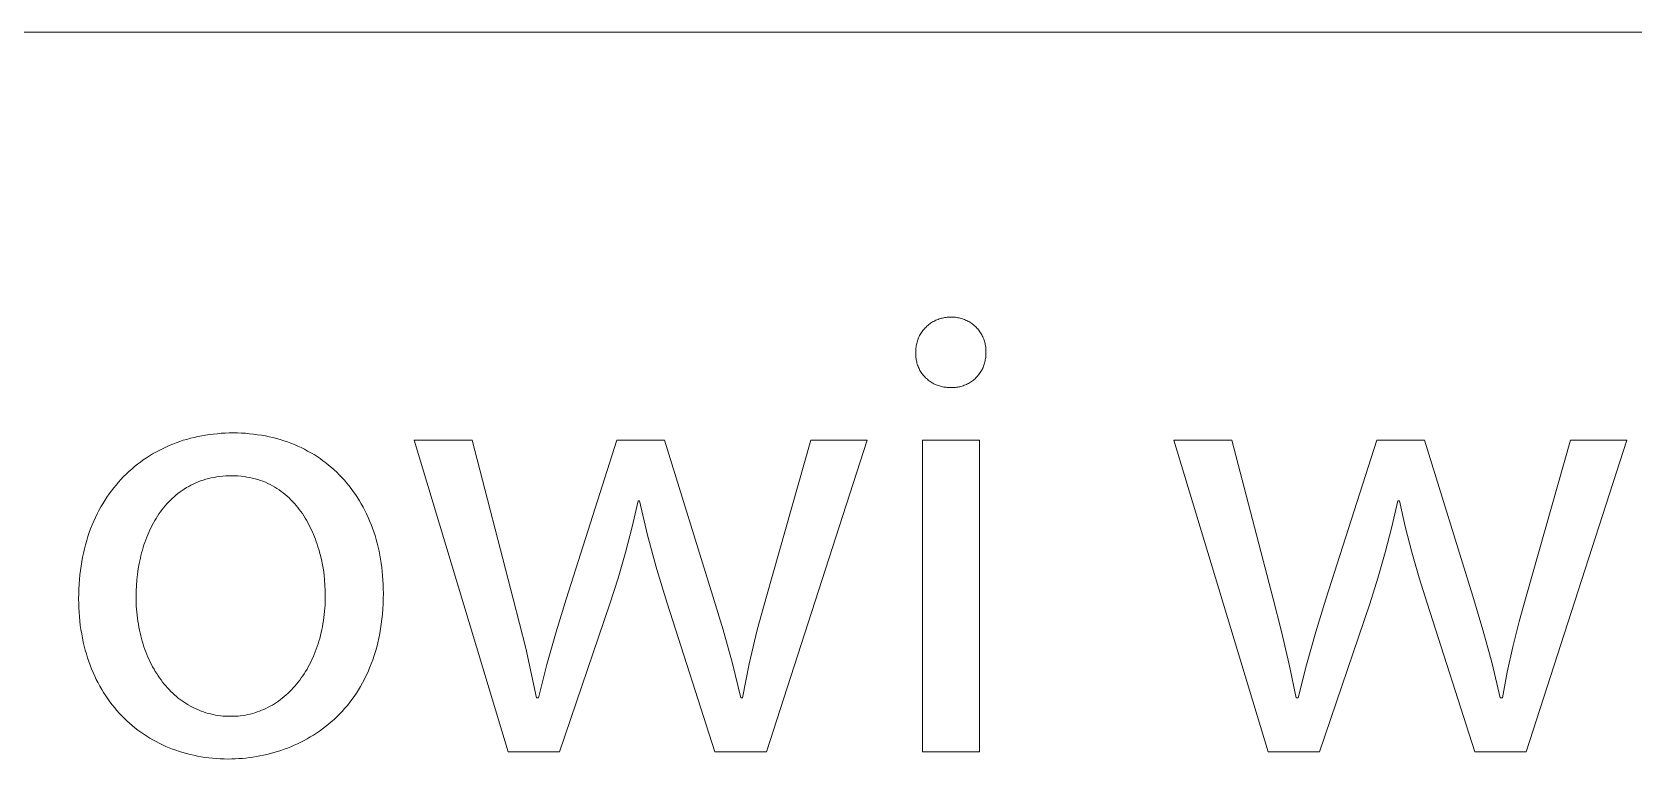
# Model space of a CAD drawing. Header units: millimetres. Extents: x -1576 to 3664, y -445 to 3215.
# Drawn here: x 2706.7 to 2837.2, y -358.2 to -299 of the extents above; entities that cross this region are included whole.
import ezdxf

# ---------------------------------------------------------------- set-up
doc = ezdxf.new("R2010")
doc.units = ezdxf.units.MM
doc.header["$MEASUREMENT"] = 0
doc.layers.add('Domyślny', color=7, linetype='Continuous', true_color=0x000000)

msp = doc.modelspace()

# ---------------------------------------------------------------- linework, layer by layer
at = {"layer": 'Domyślny', "color": 18, "lineweight": 15, "true_color": 0x000000}
for p, q in [((1684.04, -298.99), (3659.28, -298.99)), ((2781.16, -322.24), (2781.25, -322.23)), ((2781.25, -322.23), (2781.35, -322.22)), ((2781.35, -322.22), (2781.45, -322.22)), ((2781.45, -322.22), (2781.55, -322.22)), ((2781.55, -322.22), (2781.64, -322.22)), ((2781.64, -322.22), (2781.74, -322.22)), ((2781.74, -322.22), (2781.83, -322.22)), ((2781.83, -322.22), (2781.93, -322.23)), ((2779.1, -323.54), (2779.15, -323.46)), ((2779.15, -323.46), (2779.21, -323.38)), ((2779.21, -323.38), (2779.27, -323.31)), ((2779.27, -323.31), (2779.33, -323.23)), ((2779.33, -323.23), (2779.39, -323.16)), ((2779.39, -323.16), (2779.46, -323.09)), ((2779.46, -323.09), (2779.52, -323.02)), ((2779.52, -323.02), (2779.59, -322.95)), ((2779.59, -322.95), (2779.67, -322.89)), ((2779.67, -322.89), (2779.74, -322.82)), ((2779.74, -322.82), (2779.82, -322.76)), ((2779.82, -322.76), (2779.9, -322.71)), ((2779.9, -322.71), (2779.98, -322.66)), ((2779.98, -322.66), (2780.06, -322.6)), ((2780.06, -322.6), (2780.15, -322.56)), ((2780.15, -322.56), (2780.23, -322.51)), ((2780.23, -322.51), (2780.32, -322.47)), ((2780.32, -322.47), (2780.41, -322.43)), ((2780.41, -322.43), (2780.5, -322.4)), ((2780.5, -322.4), (2780.59, -322.36)), ((2780.59, -322.36), (2780.68, -322.33)), ((2780.68, -322.33), (2780.78, -322.31)), ((2780.78, -322.31), (2780.87, -322.29)), ((2780.87, -322.29), (2780.97, -322.27)), ((2780.97, -322.27), (2781.06, -322.25)), ((2781.06, -322.25), (2781.16, -322.24)), ((2781.93, -322.23), (2782.02, -322.24)), ((2782.02, -322.24), (2782.11, -322.26)), ((2782.11, -322.26), (2782.21, -322.27)), ((2782.21, -322.27), (2782.3, -322.3)), ((2782.3, -322.3), (2782.39, -322.32)), ((2782.39, -322.32), (2782.48, -322.35)), ((2782.48, -322.35), (2782.57, -322.38)), ((2782.57, -322.38), (2782.66, -322.41)), ((2782.66, -322.41), (2782.75, -322.45)), ((2782.75, -322.45), (2782.84, -322.49)), ((2782.84, -322.49), (2782.92, -322.53)), ((2782.92, -322.53), (2783.01, -322.58)), ((2783.01, -322.58), (2783.09, -322.62)), ((2783.09, -322.62), (2783.17, -322.68)), ((2783.17, -322.68), (2783.25, -322.73)), ((2783.25, -322.73), (2783.32, -322.79)), ((2783.32, -322.79), (2783.4, -322.85)), ((2783.4, -322.85), (2783.47, -322.91)), ((2783.47, -322.91), (2783.54, -322.97)), ((2783.54, -322.97), (2783.61, -323.04)), ((2783.61, -323.04), (2783.67, -323.11)), ((2783.67, -323.11), (2783.74, -323.18)), ((2783.74, -323.18), (2783.8, -323.25)), ((2783.8, -323.25), (2783.86, -323.33)), ((2783.86, -323.33), (2783.91, -323.41)), ((2783.91, -323.41), (2783.96, -323.49)), ((2783.96, -323.49), (2784.01, -323.57)), ((2778.68, -324.92), (2778.69, -324.83)), ((2778.69, -324.83), (2778.7, -324.73)), ((2778.7, -324.73), (2778.71, -324.63)), ((2778.71, -324.63), (2778.72, -324.54)), ((2778.72, -324.54), (2778.74, -324.44)), ((2778.74, -324.44), (2778.76, -324.35)), ((2778.76, -324.35), (2778.79, -324.25)), ((2778.79, -324.25), (2778.82, -324.16)), ((2778.82, -324.16), (2778.85, -324.07)), ((2778.85, -324.07), (2778.88, -323.98)), ((2778.88, -323.98), (2778.92, -323.89)), ((2778.92, -323.89), (2778.96, -323.8)), ((2778.96, -323.8), (2779, -323.71)), ((2779, -323.71), (2779.05, -323.63)), ((2779.05, -323.63), (2779.1, -323.54)), ((2784.01, -323.57), (2784.06, -323.65)), ((2784.06, -323.65), (2784.1, -323.73)), ((2784.1, -323.73), (2784.15, -323.82)), ((2784.15, -323.82), (2784.18, -323.91)), ((2784.18, -323.91), (2784.22, -324)), ((2784.22, -324), (2784.25, -324.08)), ((2784.25, -324.08), (2784.28, -324.18)), ((2784.28, -324.18), (2784.31, -324.27)), ((2784.31, -324.27), (2784.33, -324.36)), ((2784.33, -324.36), (2784.35, -324.45)), ((2784.35, -324.45), (2784.36, -324.55)), ((2784.36, -324.55), (2784.38, -324.64)), ((2784.38, -324.64), (2784.38, -324.74)), ((2784.38, -324.74), (2784.39, -324.83)), ((2784.39, -324.83), (2784.39, -324.93)), ((2778.68, -325.02), (2778.68, -324.92)), ((2778.68, -325.12), (2778.68, -325.02)), ((2778.68, -325.21), (2778.68, -325.12)), ((2778.68, -325.3), (2778.68, -325.21)), ((2778.69, -325.4), (2778.68, -325.3)), ((2778.7, -325.49), (2778.69, -325.4)), ((2778.71, -325.59), (2778.7, -325.49)), ((2778.72, -325.68), (2778.71, -325.59)), ((2778.74, -325.77), (2778.72, -325.68)), ((2778.76, -325.86), (2778.74, -325.77)), ((2778.78, -325.95), (2778.76, -325.86)), ((2778.81, -326.04), (2778.78, -325.95)), ((2778.84, -326.13), (2778.81, -326.04)), ((2778.87, -326.22), (2778.84, -326.13)), ((2784.24, -326.14), (2784.2, -326.22)), ((2784.27, -326.05), (2784.24, -326.14)), ((2784.29, -325.96), (2784.27, -326.05)), ((2784.32, -325.86), (2784.29, -325.96)), ((2784.34, -325.77), (2784.32, -325.86)), ((2784.35, -325.68), (2784.34, -325.77)), ((2784.37, -325.59), (2784.35, -325.68)), ((2784.38, -325.49), (2784.37, -325.59)), ((2784.39, -325.4), (2784.38, -325.49)), ((2784.39, -324.93), (2784.39, -325.02)), ((2784.39, -325.02), (2784.39, -325.12)), ((2784.39, -325.12), (2784.39, -325.21)), ((2784.39, -325.21), (2784.39, -325.3)), ((2784.39, -325.3), (2784.39, -325.4)), ((2778.91, -326.31), (2778.87, -326.22)), ((2778.95, -326.39), (2778.91, -326.31)), ((2778.99, -326.48), (2778.95, -326.39)), ((2779.03, -326.56), (2778.99, -326.48)), ((2779.08, -326.64), (2779.03, -326.56)), ((2779.13, -326.72), (2779.08, -326.64)), ((2779.19, -326.8), (2779.13, -326.72)), ((2779.24, -326.87), (2779.19, -326.8)), ((2779.3, -326.95), (2779.24, -326.87)), ((2779.36, -327.02), (2779.3, -326.95)), ((2779.42, -327.09), (2779.36, -327.02)), ((2779.49, -327.15), (2779.42, -327.09)), ((2779.56, -327.22), (2779.49, -327.15)), ((2779.63, -327.28), (2779.56, -327.22)), ((2779.7, -327.34), (2779.63, -327.28)), ((2779.77, -327.4), (2779.7, -327.34)), ((2779.85, -327.45), (2779.77, -327.4)), ((2783.3, -327.41), (2783.22, -327.46)), ((2783.38, -327.35), (2783.3, -327.41)), ((2783.45, -327.29), (2783.38, -327.35)), ((2783.52, -327.23), (2783.45, -327.29)), ((2783.59, -327.16), (2783.52, -327.23)), ((2783.65, -327.09), (2783.59, -327.16)), ((2783.72, -327.02), (2783.65, -327.09)), ((2783.78, -326.95), (2783.72, -327.02)), ((2783.83, -326.88), (2783.78, -326.95)), ((2783.89, -326.8), (2783.83, -326.88)), ((2783.94, -326.72), (2783.89, -326.8)), ((2783.99, -326.65), (2783.94, -326.72)), ((2784.04, -326.56), (2783.99, -326.65)), ((2784.09, -326.48), (2784.04, -326.56)), ((2784.13, -326.4), (2784.09, -326.48)), ((2784.17, -326.31), (2784.13, -326.4)), ((2784.2, -326.22), (2784.17, -326.31)), ((2779.93, -327.51), (2779.85, -327.45)), ((2780.01, -327.56), (2779.93, -327.51)), ((2780.09, -327.6), (2780.01, -327.56)), ((2780.17, -327.65), (2780.09, -327.6)), ((2780.26, -327.69), (2780.17, -327.65)), ((2780.34, -327.73), (2780.26, -327.69)), ((2780.43, -327.76), (2780.34, -327.73)), ((2780.52, -327.79), (2780.43, -327.76)), ((2780.61, -327.82), (2780.52, -327.79)), ((2780.7, -327.85), (2780.61, -327.82)), ((2780.79, -327.87), (2780.7, -327.85)), ((2780.88, -327.89), (2780.79, -327.87)), ((2780.97, -327.91), (2780.88, -327.89)), ((2781.07, -327.92), (2780.97, -327.91)), ((2781.16, -327.93), (2781.07, -327.92)), ((2781.25, -327.94), (2781.16, -327.93)), ((2781.35, -327.94), (2781.25, -327.94)), ((2781.44, -327.94), (2781.35, -327.94)), ((2781.54, -327.95), (2781.44, -327.94)), ((2781.63, -327.95), (2781.54, -327.95)), ((2781.72, -327.95), (2781.63, -327.95)), ((2781.82, -327.95), (2781.72, -327.95)), ((2781.91, -327.94), (2781.82, -327.95)), ((2782.01, -327.93), (2781.91, -327.94)), ((2782.1, -327.92), (2782.01, -327.93)), ((2782.19, -327.9), (2782.1, -327.92)), ((2782.28, -327.88), (2782.19, -327.9)), ((2782.37, -327.86), (2782.28, -327.88)), ((2782.47, -327.83), (2782.37, -327.86)), ((2782.56, -327.8), (2782.47, -327.83)), ((2782.64, -327.77), (2782.56, -327.8)), ((2782.73, -327.74), (2782.64, -327.77)), ((2782.82, -327.7), (2782.73, -327.74)), ((2782.9, -327.66), (2782.82, -327.7)), ((2782.99, -327.61), (2782.9, -327.66)), ((2783.07, -327.57), (2782.99, -327.61)), ((2783.15, -327.52), (2783.07, -327.57)), ((2783.22, -327.46), (2783.15, -327.52)), ((2717.89, -332.68), (2718.17, -332.56)), ((2718.17, -332.56), (2718.46, -332.45)), ((2718.46, -332.45), (2718.74, -332.35)), ((2718.74, -332.35), (2719.03, -332.25)), ((2719.03, -332.25), (2719.33, -332.17)), ((2719.33, -332.17), (2719.63, -332.08)), ((2719.63, -332.08), (2719.93, -332.01)), ((2719.93, -332.01), (2720.23, -331.94)), ((2720.23, -331.94), (2720.54, -331.88)), ((2720.54, -331.88), (2720.85, -331.83)), ((2720.85, -331.83), (2721.16, -331.78)), ((2721.16, -331.78), (2721.48, -331.74)), ((2721.48, -331.74), (2721.8, -331.71)), ((2721.8, -331.71), (2722.12, -331.68)), ((2722.12, -331.68), (2722.44, -331.66)), ((2722.44, -331.66), (2722.77, -331.65)), ((2722.77, -331.65), (2723.1, -331.65)), ((2723.1, -331.65), (2723.44, -331.65)), ((2723.44, -331.65), (2723.77, -331.66)), ((2723.77, -331.66), (2724.11, -331.68)), ((2724.11, -331.68), (2724.43, -331.71)), ((2724.43, -331.71), (2724.76, -331.74)), ((2724.76, -331.74), (2725.08, -331.79)), ((2725.08, -331.79), (2725.4, -331.84)), ((2725.4, -331.84), (2725.72, -331.89)), ((2725.72, -331.89), (2726.03, -331.96)), ((2726.03, -331.96), (2726.33, -332.03)), ((2726.33, -332.03), (2726.63, -332.1)), ((2726.63, -332.1), (2726.93, -332.19)), ((2726.93, -332.19), (2727.23, -332.28)), ((2727.23, -332.28), (2727.52, -332.38)), ((2727.52, -332.38), (2727.8, -332.49)), ((2727.8, -332.49), (2728.08, -332.6)), ((2728.08, -332.6), (2728.36, -332.72)), ((2745.49, -357.62), (2737.83, -332.23)), ((2737.83, -332.23), (2742.56, -332.23)), ((2742.56, -332.23), (2745.91, -345.15)), ((2750.22, -345.18), (2754.35, -332.23)), ((2754.35, -332.23), (2758.23, -332.23)), ((2758.23, -332.23), (2762.17, -344.94)), ((2766.52, -344.97), (2770.14, -332.23)), ((2774.72, -332.23), (2766.52, -357.62)), ((2770.14, -332.23), (2774.72, -332.23)), ((2779.24, -332.24), (2783.87, -332.24)), ((2779.24, -357.62), (2779.24, -332.24)), ((2783.87, -332.24), (2783.87, -357.62)), ((2807.38, -357.62), (2799.7, -332.23)), ((2799.7, -332.23), (2804.43, -332.23)), ((2804.43, -332.23), (2807.78, -345.15)), ((2812.07, -345.18), (2816.24, -332.23)), ((2816.24, -332.23), (2820.12, -332.23)), ((2820.12, -332.23), (2824.04, -344.94)), ((2828.4, -344.97), (2832.02, -332.23)), ((2836.59, -332.23), (2828.4, -357.62)), ((2832.02, -332.23), (2836.59, -332.23)), ((2715.54, -334.02), (2715.78, -333.85)), ((2715.78, -333.85), (2716.03, -333.68)), ((2716.03, -333.68), (2716.29, -333.51)), ((2716.29, -333.51), (2716.54, -333.36)), ((2716.54, -333.36), (2716.8, -333.21)), ((2716.8, -333.21), (2717.07, -333.07)), ((2717.07, -333.07), (2717.34, -332.93)), ((2717.34, -332.93), (2717.61, -332.8)), ((2717.61, -332.8), (2717.89, -332.68)), ((2728.36, -332.72), (2728.63, -332.84)), ((2728.63, -332.84), (2728.9, -332.98)), ((2728.9, -332.98), (2729.16, -333.12)), ((2729.16, -333.12), (2729.42, -333.26)), ((2729.42, -333.26), (2729.68, -333.41)), ((2729.68, -333.41), (2729.93, -333.57)), ((2729.93, -333.57), (2730.17, -333.74)), ((2730.17, -333.74), (2730.41, -333.91)), ((2730.41, -333.91), (2730.65, -334.08)), ((2713.96, -335.43), (2714.17, -335.21)), ((2714.17, -335.21), (2714.39, -335)), ((2714.39, -335), (2714.61, -334.79)), ((2714.61, -334.79), (2714.84, -334.59)), ((2714.84, -334.59), (2715.07, -334.39)), ((2715.07, -334.39), (2715.3, -334.2)), ((2715.3, -334.2), (2715.54, -334.02)), ((2721.54, -335.27), (2721.31, -335.31)), ((2721.77, -335.23), (2721.54, -335.27)), ((2722.01, -335.2), (2721.77, -335.23)), ((2722.25, -335.17), (2722.01, -335.2)), ((2722.49, -335.15), (2722.25, -335.17)), ((2722.74, -335.14), (2722.49, -335.15)), ((2722.99, -335.14), (2722.74, -335.14)), ((2723.24, -335.14), (2722.99, -335.14)), ((2723.49, -335.15), (2723.24, -335.14)), ((2723.74, -335.17), (2723.49, -335.15)), ((2723.98, -335.2), (2723.74, -335.17)), ((2724.21, -335.24), (2723.98, -335.2)), ((2724.44, -335.28), (2724.21, -335.24)), ((2730.65, -334.08), (2730.87, -334.27)), ((2730.87, -334.27), (2731.1, -334.46)), ((2731.1, -334.46), (2731.32, -334.65)), ((2731.32, -334.65), (2731.53, -334.85)), ((2731.53, -334.85), (2731.74, -335.06)), ((2731.74, -335.06), (2731.95, -335.27)), ((2731.95, -335.27), (2732.15, -335.49)), ((2712.99, -336.62), (2713.18, -336.37)), ((2713.18, -336.37), (2713.37, -336.13)), ((2713.37, -336.13), (2713.56, -335.89)), ((2713.56, -335.89), (2713.76, -335.65)), ((2713.76, -335.65), (2713.96, -335.43)), ((2718.6, -336.58), (2718.44, -336.71)), ((2718.77, -336.45), (2718.6, -336.58)), ((2718.94, -336.33), (2718.77, -336.45)), ((2719.11, -336.22), (2718.94, -336.33)), ((2719.29, -336.1), (2719.11, -336.22)), ((2719.48, -336), (2719.29, -336.1)), ((2719.66, -335.9), (2719.48, -336)), ((2719.85, -335.81), (2719.66, -335.9)), ((2720.05, -335.72), (2719.85, -335.81)), ((2720.25, -335.63), (2720.05, -335.72)), ((2720.45, -335.56), (2720.25, -335.63)), ((2720.66, -335.49), (2720.45, -335.56)), ((2720.88, -335.42), (2720.66, -335.49)), ((2721.09, -335.36), (2720.88, -335.42)), ((2721.31, -335.31), (2721.09, -335.36)), ((2724.67, -335.33), (2724.44, -335.28)), ((2724.89, -335.38), (2724.67, -335.33)), ((2725.1, -335.44), (2724.89, -335.38)), ((2725.31, -335.51), (2725.1, -335.44)), ((2725.52, -335.59), (2725.31, -335.51)), ((2725.72, -335.67), (2725.52, -335.59)), ((2725.92, -335.76), (2725.72, -335.67)), ((2726.11, -335.85), (2725.92, -335.76)), ((2726.3, -335.95), (2726.11, -335.85)), ((2726.48, -336.06), (2726.3, -335.95)), ((2726.66, -336.17), (2726.48, -336.06)), ((2726.84, -336.28), (2726.66, -336.17)), ((2727.01, -336.41), (2726.84, -336.28)), ((2727.18, -336.53), (2727.01, -336.41)), ((2727.34, -336.66), (2727.18, -336.53)), ((2732.15, -335.49), (2732.34, -335.71)), ((2732.34, -335.71), (2732.53, -335.94)), ((2732.53, -335.94), (2732.71, -336.18)), ((2732.71, -336.18), (2732.88, -336.42)), ((2732.88, -336.42), (2733.06, -336.66)), ((2712.17, -337.96), (2712.32, -337.68)), ((2712.32, -337.68), (2712.48, -337.41)), ((2712.48, -337.41), (2712.65, -337.14)), ((2712.65, -337.14), (2712.82, -336.88)), ((2712.82, -336.88), (2712.99, -336.62)), ((2717.42, -337.75), (2717.3, -337.91)), ((2717.56, -337.59), (2717.42, -337.75)), ((2717.69, -337.43), (2717.56, -337.59)), ((2717.84, -337.28), (2717.69, -337.43)), ((2717.98, -337.13), (2717.84, -337.28)), ((2718.13, -336.98), (2717.98, -337.13)), ((2718.28, -336.84), (2718.13, -336.98)), ((2718.44, -336.71), (2718.28, -336.84)), ((2727.5, -336.8), (2727.34, -336.66)), ((2727.65, -336.94), (2727.5, -336.8)), ((2727.8, -337.09), (2727.65, -336.94)), ((2727.94, -337.24), (2727.8, -337.09)), ((2728.08, -337.39), (2727.94, -337.24)), ((2728.22, -337.55), (2728.08, -337.39)), ((2728.35, -337.71), (2728.22, -337.55)), ((2728.48, -337.88), (2728.35, -337.71)), ((2728.61, -338.05), (2728.48, -337.88)), ((2733.06, -336.66), (2733.22, -336.91)), ((2733.22, -336.91), (2733.38, -337.17)), ((2733.38, -337.17), (2733.53, -337.43)), ((2733.53, -337.43), (2733.68, -337.7)), ((2733.68, -337.7), (2733.82, -337.97)), ((2756.08, -337.17), (2755.6, -339.29)), ((2756.19, -337.17), (2756.08, -337.17)), ((2756.84, -339.98), (2756.19, -337.17)), ((2817.95, -337.17), (2817.47, -339.29)), ((2818.07, -337.17), (2817.95, -337.17)), ((2818.55, -339.28), (2818.07, -337.17)), ((2711.49, -339.45), (2711.62, -339.14)), ((2711.62, -339.14), (2711.74, -338.84)), ((2711.74, -338.84), (2711.88, -338.54)), ((2711.88, -338.54), (2712.02, -338.25)), ((2712.02, -338.25), (2712.17, -337.96)), ((2716.5, -339.17), (2716.41, -339.36)), ((2716.61, -338.98), (2716.5, -339.17)), ((2716.71, -338.79), (2716.61, -338.98)), ((2716.82, -338.61), (2716.71, -338.79)), ((2716.93, -338.43), (2716.82, -338.61)), ((2717.05, -338.25), (2716.93, -338.43)), ((2717.17, -338.08), (2717.05, -338.25)), ((2717.3, -337.91), (2717.17, -338.08)), ((2728.73, -338.22), (2728.61, -338.05)), ((2728.84, -338.4), (2728.73, -338.22)), ((2728.96, -338.58), (2728.84, -338.4)), ((2729.06, -338.76), (2728.96, -338.58)), ((2729.17, -338.94), (2729.06, -338.76)), ((2729.27, -339.13), (2729.17, -338.94)), ((2729.36, -339.32), (2729.27, -339.13)), ((2733.82, -337.97), (2733.96, -338.25)), ((2733.96, -338.25), (2734.09, -338.53)), ((2734.09, -338.53), (2734.21, -338.81)), ((2734.21, -338.81), (2734.33, -339.1)), ((2734.33, -339.1), (2734.44, -339.4)), ((2711.07, -340.75), (2711.17, -340.41)), ((2711.17, -340.41), (2711.27, -340.09)), ((2711.27, -340.09), (2711.38, -339.77)), ((2711.38, -339.77), (2711.49, -339.45)), ((2715.98, -340.36), (2715.9, -340.56)), ((2716.06, -340.15), (2715.98, -340.36)), ((2716.14, -339.95), (2716.06, -340.15)), ((2716.22, -339.75), (2716.14, -339.95)), ((2716.31, -339.55), (2716.22, -339.75)), ((2716.41, -339.36), (2716.31, -339.55)), ((2729.46, -339.52), (2729.36, -339.32)), ((2729.55, -339.71), (2729.46, -339.52)), ((2729.63, -339.91), (2729.55, -339.71)), ((2729.71, -340.11), (2729.63, -339.91)), ((2729.79, -340.31), (2729.71, -340.11)), ((2729.86, -340.51), (2729.79, -340.31)), ((2734.44, -339.4), (2734.55, -339.7)), ((2734.55, -339.7), (2734.65, -340.01)), ((2734.65, -340.01), (2734.74, -340.32)), ((2734.74, -340.32), (2734.82, -340.63)), ((2755.6, -339.29), (2755.05, -341.4)), ((2757.59, -342.76), (2756.84, -339.98)), ((2817.47, -339.29), (2816.92, -341.4)), ((2819.09, -341.37), (2818.55, -339.28)), ((2710.77, -342.13), (2710.83, -341.78)), ((2710.83, -341.78), (2710.91, -341.43)), ((2710.91, -341.43), (2710.99, -341.08)), ((2710.99, -341.08), (2711.07, -340.75)), ((2715.59, -341.63), (2715.54, -341.84)), ((2715.64, -341.41), (2715.59, -341.63)), ((2715.7, -341.2), (2715.64, -341.41)), ((2715.77, -340.98), (2715.7, -341.2)), ((2715.83, -340.77), (2715.77, -340.98)), ((2715.9, -340.56), (2715.83, -340.77)), ((2729.93, -340.72), (2729.86, -340.51)), ((2730, -340.92), (2729.93, -340.72)), ((2730.06, -341.13), (2730, -340.92)), ((2730.18, -341.54), (2730.06, -341.13)), ((2730.28, -341.96), (2730.18, -341.54)), ((2734.82, -340.63), (2734.9, -340.95)), ((2734.9, -340.95), (2734.98, -341.27)), ((2734.98, -341.27), (2735.04, -341.6)), ((2735.04, -341.6), (2735.1, -341.93)), ((2755.05, -341.4), (2754.44, -343.49)), ((2816.92, -341.4), (2816.32, -343.49)), ((2819.68, -343.45), (2819.09, -341.37)), ((2710.61, -343.22), (2710.66, -342.85)), ((2710.66, -342.85), (2710.71, -342.49)), ((2710.71, -342.49), (2710.77, -342.13)), ((2715.37, -342.73), (2715.3, -343.17)), ((2715.44, -342.28), (2715.37, -342.73)), ((2715.54, -341.84), (2715.44, -342.28)), ((2730.36, -342.38), (2730.28, -341.96)), ((2730.44, -342.8), (2730.36, -342.38)), ((2730.5, -343.22), (2730.44, -342.8)), ((2735.1, -341.93), (2735.15, -342.26)), ((2735.15, -342.26), (2735.2, -342.6)), ((2735.2, -342.6), (2735.24, -342.94)), ((2735.24, -342.94), (2735.27, -343.29)), ((2758.44, -345.51), (2757.59, -342.76)), ((2710.52, -344.76), (2710.53, -344.37)), ((2710.53, -344.37), (2710.55, -343.98)), ((2710.55, -343.98), (2710.58, -343.6)), ((2710.58, -343.6), (2710.61, -343.22)), ((2715.22, -344.08), (2715.2, -344.53)), ((2715.25, -343.62), (2715.22, -344.08)), ((2715.3, -343.17), (2715.25, -343.62)), ((2730.54, -343.64), (2730.5, -343.22)), ((2730.57, -344.06), (2730.54, -343.64)), ((2730.59, -344.47), (2730.57, -344.06)), ((2735.27, -343.29), (2735.29, -343.64)), ((2735.29, -343.64), (2735.31, -344)), ((2735.31, -344), (2735.32, -344.36)), ((2735.32, -344.36), (2735.33, -344.72)), ((2754.44, -343.49), (2753.78, -345.56)), ((2816.32, -343.49), (2815.67, -345.56)), ((2820.33, -345.51), (2819.68, -343.45)), ((2710.51, -345.15), (2710.52, -344.76)), ((2710.52, -345.53), (2710.51, -345.15)), ((2710.53, -345.9), (2710.52, -345.53)), ((2715.2, -344.53), (2715.19, -344.98)), ((2715.19, -344.98), (2715.19, -345.24)), ((2715.19, -345.24), (2715.2, -345.5)), ((2715.2, -345.5), (2715.21, -345.75)), ((2730.56, -345.93), (2730.58, -345.67)), ((2730.58, -345.67), (2730.59, -345.41)), ((2730.6, -344.88), (2730.59, -344.47)), ((2730.59, -345.41), (2730.6, -345.14)), ((2730.6, -345.14), (2730.6, -344.88)), ((2735.31, -345.58), (2735.29, -346)), ((2735.32, -345.15), (2735.31, -345.58)), ((2735.33, -344.72), (2735.32, -345.15)), ((2745.91, -345.15), (2746.93, -349.17)), ((2749.4, -347.84), (2750.22, -345.18)), ((2753.78, -345.56), (2749.68, -357.62)), ((2762.33, -357.62), (2758.44, -345.51)), ((2762.17, -344.94), (2763, -347.68)), ((2765.78, -347.7), (2766.52, -344.97)), ((2807.78, -345.15), (2808.48, -347.82)), ((2811.26, -347.84), (2812.07, -345.18)), ((2815.67, -345.56), (2811.57, -357.62)), ((2824.22, -357.62), (2820.33, -345.51)), ((2824.04, -344.94), (2824.87, -347.68)), ((2827.83, -347.01), (2828.4, -344.97)), ((2710.55, -346.26), (2710.53, -345.9)), ((2710.58, -346.62), (2710.55, -346.26)), ((2710.61, -346.98), (2710.58, -346.62)), ((2710.65, -347.33), (2710.61, -346.98)), ((2715.21, -345.75), (2715.23, -346)), ((2715.23, -346), (2715.25, -346.25)), ((2715.25, -346.25), (2715.27, -346.5)), ((2715.27, -346.5), (2715.3, -346.75)), ((2715.3, -346.75), (2715.34, -346.99)), ((2715.34, -346.99), (2715.38, -347.23)), ((2730.41, -347.19), (2730.45, -346.94)), ((2730.45, -346.94), (2730.48, -346.69)), ((2730.48, -346.69), (2730.51, -346.44)), ((2730.51, -346.44), (2730.54, -346.19)), ((2730.54, -346.19), (2730.56, -345.93)), ((2735.21, -346.82), (2735.16, -347.22)), ((2735.25, -346.42), (2735.21, -346.82)), ((2735.29, -346), (2735.25, -346.42)), ((2827.31, -349.07), (2827.83, -347.01)), ((2710.7, -347.67), (2710.65, -347.33)), ((2710.76, -348.01), (2710.7, -347.67)), ((2710.82, -348.35), (2710.76, -348.01)), ((2715.38, -347.23), (2715.42, -347.47)), ((2715.42, -347.47), (2715.46, -347.71)), ((2715.46, -347.71), (2715.52, -347.94)), ((2715.52, -347.94), (2715.57, -348.17)), ((2715.57, -348.17), (2715.63, -348.4)), ((2730.15, -348.38), (2730.21, -348.15)), ((2730.21, -348.15), (2730.26, -347.91)), ((2730.26, -347.91), (2730.32, -347.67)), ((2730.32, -347.67), (2730.36, -347.43)), ((2730.36, -347.43), (2730.41, -347.19)), ((2735.04, -347.99), (2734.96, -348.37)), ((2735.1, -347.61), (2735.04, -347.99)), ((2735.16, -347.22), (2735.1, -347.61)), ((2748.65, -350.52), (2749.4, -347.84)), ((2763, -347.68), (2763.76, -350.44)), ((2765.13, -350.45), (2765.78, -347.7)), ((2808.48, -347.82), (2809.1, -350.52)), ((2810.52, -350.53), (2811.26, -347.84)), ((2824.87, -347.68), (2825.62, -350.44)), ((2710.89, -348.68), (2710.82, -348.35)), ((2710.96, -349.01), (2710.89, -348.68)), ((2711.05, -349.33), (2710.96, -349.01)), ((2711.14, -349.65), (2711.05, -349.33)), ((2715.63, -348.4), (2715.69, -348.62)), ((2715.69, -348.62), (2715.76, -348.85)), ((2715.76, -348.85), (2715.83, -349.06)), ((2715.83, -349.06), (2715.91, -349.28)), ((2715.91, -349.28), (2715.99, -349.49)), ((2715.99, -349.49), (2716.07, -349.7)), ((2729.7, -349.7), (2729.78, -349.49)), ((2729.78, -349.49), (2729.86, -349.27)), ((2729.86, -349.27), (2729.94, -349.05)), ((2729.94, -349.05), (2730.01, -348.83)), ((2730.01, -348.83), (2730.08, -348.61)), ((2730.08, -348.61), (2730.15, -348.38)), ((2734.69, -349.45), (2734.58, -349.79)), ((2734.79, -349.1), (2734.69, -349.45)), ((2734.88, -348.74), (2734.79, -349.1)), ((2734.96, -348.37), (2734.88, -348.74)), ((2746.93, -349.17), (2747.81, -353.22)), ((2826.86, -351.14), (2827.31, -349.07)), ((2711.24, -349.96), (2711.14, -349.65)), ((2711.34, -350.27), (2711.24, -349.96)), ((2711.45, -350.57), (2711.34, -350.27)), ((2711.57, -350.87), (2711.45, -350.57)), ((2711.69, -351.16), (2711.57, -350.87)), ((2716.07, -349.7), (2716.16, -349.91)), ((2716.16, -349.91), (2716.25, -350.11)), ((2716.25, -350.11), (2716.34, -350.31)), ((2716.34, -350.31), (2716.44, -350.5)), ((2716.44, -350.5), (2716.54, -350.7)), ((2716.54, -350.7), (2716.65, -350.89)), ((2716.65, -350.89), (2716.75, -351.07)), ((2729, -351.08), (2729.11, -350.89)), ((2729.11, -350.89), (2729.21, -350.7)), ((2729.21, -350.7), (2729.32, -350.51)), ((2729.32, -350.51), (2729.42, -350.31)), ((2729.42, -350.31), (2729.51, -350.11)), ((2729.51, -350.11), (2729.61, -349.91)), ((2729.61, -349.91), (2729.7, -349.7)), ((2734.21, -350.79), (2734.08, -351.1)), ((2734.34, -350.46), (2734.21, -350.79)), ((2734.47, -350.13), (2734.34, -350.46)), ((2734.58, -349.79), (2734.47, -350.13)), ((2747.97, -353.22), (2748.65, -350.52)), ((2763.76, -350.44), (2764.44, -353.22)), ((2764.58, -353.22), (2765.13, -350.45)), ((2809.1, -350.52), (2809.66, -353.22)), ((2809.84, -353.22), (2810.52, -350.53)), ((2825.62, -350.44), (2826.29, -353.22)), ((2711.82, -351.45), (2711.69, -351.16)), ((2711.95, -351.73), (2711.82, -351.45)), ((2712.09, -352.01), (2711.95, -351.73)), ((2712.24, -352.28), (2712.09, -352.01)), ((2716.75, -351.07), (2716.87, -351.25)), ((2716.87, -351.25), (2716.98, -351.43)), ((2716.98, -351.43), (2717.1, -351.6)), ((2717.1, -351.6), (2717.22, -351.77)), ((2717.22, -351.77), (2717.35, -351.94)), ((2717.35, -351.94), (2717.48, -352.1)), ((2717.48, -352.1), (2717.61, -352.26)), ((2728.13, -352.27), (2728.26, -352.11)), ((2728.26, -352.11), (2728.39, -351.95)), ((2728.39, -351.95), (2728.52, -351.78)), ((2728.52, -351.78), (2728.64, -351.61)), ((2728.64, -351.61), (2728.76, -351.44)), ((2728.76, -351.44), (2728.88, -351.26)), ((2728.88, -351.26), (2729, -351.08)), ((2733.63, -352.01), (2733.47, -352.29)), ((2733.79, -351.71), (2733.63, -352.01)), ((2733.94, -351.41), (2733.79, -351.71)), ((2734.08, -351.1), (2733.94, -351.41)), ((2826.47, -353.22), (2826.86, -351.14)), ((2712.39, -352.54), (2712.24, -352.28)), ((2712.55, -352.8), (2712.39, -352.54)), ((2712.72, -353.06), (2712.55, -352.8)), ((2712.89, -353.31), (2712.72, -353.06)), ((2713.06, -353.55), (2712.89, -353.31)), ((2717.61, -352.26), (2717.75, -352.41)), ((2717.75, -352.41), (2717.89, -352.56)), ((2717.89, -352.56), (2718.03, -352.7)), ((2718.03, -352.7), (2718.17, -352.84)), ((2718.17, -352.84), (2718.32, -352.98)), ((2718.32, -352.98), (2718.47, -353.11)), ((2718.47, -353.11), (2718.63, -353.24)), ((2718.63, -353.24), (2718.78, -353.36)), ((2718.78, -353.36), (2718.94, -353.48)), ((2718.94, -353.48), (2719.11, -353.59)), ((2726.62, -353.6), (2726.79, -353.49)), ((2726.79, -353.49), (2726.95, -353.37)), ((2726.95, -353.37), (2727.1, -353.25)), ((2727.1, -353.25), (2727.26, -353.12)), ((2727.26, -353.12), (2727.41, -352.99)), ((2727.41, -352.99), (2727.56, -352.86)), ((2727.56, -352.86), (2727.71, -352.72)), ((2727.71, -352.72), (2727.85, -352.57)), ((2727.85, -352.57), (2727.99, -352.42)), ((2727.99, -352.42), (2728.13, -352.27)), ((2732.76, -353.37), (2732.57, -353.62)), ((2732.94, -353.11), (2732.76, -353.37)), ((2733.13, -352.85), (2732.94, -353.11)), ((2733.3, -352.57), (2733.13, -352.85)), ((2733.47, -352.29), (2733.3, -352.57)), ((2747.81, -353.22), (2747.97, -353.22)), ((2764.44, -353.22), (2764.58, -353.22)), ((2809.66, -353.22), (2809.84, -353.22)), ((2826.29, -353.22), (2826.47, -353.22)), ((2713.24, -353.79), (2713.06, -353.55)), ((2713.43, -354.02), (2713.24, -353.79)), ((2713.62, -354.25), (2713.43, -354.02)), ((2713.82, -354.47), (2713.62, -354.25)), ((2714.02, -354.68), (2713.82, -354.47)), ((2714.23, -354.89), (2714.02, -354.68)), ((2719.11, -353.59), (2719.27, -353.7)), ((2719.27, -353.7), (2719.44, -353.8)), ((2719.44, -353.8), (2719.61, -353.9)), ((2719.61, -353.9), (2719.78, -353.99)), ((2719.78, -353.99), (2719.96, -354.08)), ((2719.96, -354.08), (2720.14, -354.16)), ((2720.14, -354.16), (2720.32, -354.24)), ((2720.32, -354.24), (2720.5, -354.31)), ((2720.5, -354.31), (2720.69, -354.38)), ((2720.69, -354.38), (2720.88, -354.44)), ((2720.88, -354.44), (2721.07, -354.49)), ((2721.07, -354.49), (2721.26, -354.54)), ((2721.26, -354.54), (2721.46, -354.59)), ((2721.46, -354.59), (2721.66, -354.63)), ((2721.66, -354.63), (2721.86, -354.66)), ((2721.86, -354.66), (2722.06, -354.69)), ((2722.06, -354.69), (2722.26, -354.71)), ((2722.26, -354.71), (2722.47, -354.72)), ((2722.47, -354.72), (2722.68, -354.73)), ((2722.68, -354.73), (2722.89, -354.73)), ((2722.89, -354.73), (2723.09, -354.73)), ((2723.09, -354.73), (2723.3, -354.72)), ((2723.3, -354.72), (2723.5, -354.71)), ((2723.5, -354.71), (2723.7, -354.69)), ((2723.7, -354.69), (2723.9, -354.66)), ((2723.9, -354.66), (2724.09, -354.63)), ((2724.09, -354.63), (2724.29, -354.59)), ((2724.29, -354.59), (2724.48, -354.55)), ((2724.48, -354.55), (2724.67, -354.5)), ((2724.67, -354.5), (2724.86, -354.44)), ((2724.86, -354.44), (2725.05, -354.38)), ((2725.05, -354.38), (2725.23, -354.31)), ((2725.23, -354.31), (2725.41, -354.24)), ((2725.41, -354.24), (2725.59, -354.17)), ((2725.59, -354.17), (2725.77, -354.09)), ((2725.77, -354.09), (2725.95, -354)), ((2725.95, -354), (2726.12, -353.91)), ((2726.12, -353.91), (2726.29, -353.81)), ((2726.29, -353.81), (2726.46, -353.71)), ((2726.46, -353.71), (2726.62, -353.6)), ((2731.53, -354.77), (2731.31, -354.98)), ((2731.75, -354.56), (2731.53, -354.77)), ((2731.96, -354.33), (2731.75, -354.56)), ((2732.17, -354.1), (2731.96, -354.33)), ((2732.37, -353.87), (2732.17, -354.1)), ((2732.57, -353.62), (2732.37, -353.87)), ((2714.44, -355.1), (2714.23, -354.89)), ((2714.66, -355.29), (2714.44, -355.1)), ((2714.88, -355.48), (2714.66, -355.29)), ((2715.1, -355.67), (2714.88, -355.48)), ((2715.34, -355.85), (2715.1, -355.67)), ((2715.57, -356.02), (2715.34, -355.85)), ((2715.81, -356.19), (2715.57, -356.02)), ((2729.89, -356.1), (2729.64, -356.26)), ((2730.13, -355.93), (2729.89, -356.1)), ((2730.38, -355.75), (2730.13, -355.93)), ((2730.62, -355.57), (2730.38, -355.75)), ((2730.85, -355.38), (2730.62, -355.57)), ((2731.08, -355.19), (2730.85, -355.38)), ((2731.31, -354.98), (2731.08, -355.19)), ((2716.06, -356.35), (2715.81, -356.19)), ((2716.31, -356.5), (2716.06, -356.35)), ((2716.56, -356.65), (2716.31, -356.5)), ((2716.82, -356.79), (2716.56, -356.65)), ((2717.08, -356.93), (2716.82, -356.79)), ((2717.34, -357.06), (2717.08, -356.93)), ((2717.61, -357.18), (2717.34, -357.06)), ((2717.88, -357.29), (2717.61, -357.18)), ((2718.16, -357.4), (2717.88, -357.29)), ((2718.44, -357.5), (2718.16, -357.4)), ((2727.25, -357.42), (2726.98, -357.52)), ((2727.53, -357.32), (2727.25, -357.42)), ((2727.8, -357.21), (2727.53, -357.32)), ((2728.07, -357.09), (2727.8, -357.21)), ((2728.34, -356.97), (2728.07, -357.09)), ((2728.6, -356.84), (2728.34, -356.97)), ((2728.87, -356.7), (2728.6, -356.84)), ((2729.13, -356.56), (2728.87, -356.7)), ((2729.38, -356.41), (2729.13, -356.56)), ((2729.64, -356.26), (2729.38, -356.41)), ((2718.72, -357.6), (2718.44, -357.5)), ((2719.01, -357.69), (2718.72, -357.6)), ((2719.3, -357.77), (2719.01, -357.69)), ((2719.6, -357.84), (2719.3, -357.77)), ((2719.89, -357.91), (2719.6, -357.84)), ((2720.19, -357.97), (2719.89, -357.91)), ((2720.5, -358.03), (2720.19, -357.97)), ((2720.8, -358.08), (2720.5, -358.03)), ((2721.11, -358.12), (2720.8, -358.08)), ((2721.42, -358.15), (2721.11, -358.12)), ((2721.74, -358.17), (2721.42, -358.15)), ((2722.05, -358.19), (2721.74, -358.17)), ((2722.37, -358.2), (2722.05, -358.19)), ((2722.69, -358.21), (2722.37, -358.2)), ((2722.98, -358.2), (2722.69, -358.21)), ((2723.27, -358.19), (2722.98, -358.2)), ((2723.56, -358.18), (2723.27, -358.19)), ((2723.85, -358.16), (2723.56, -358.18)), ((2724.13, -358.13), (2723.85, -358.16)), ((2724.42, -358.1), (2724.13, -358.13)), ((2724.71, -358.06), (2724.42, -358.1)), ((2725, -358.01), (2724.71, -358.06)), ((2725.28, -357.96), (2725, -358.01)), ((2725.57, -357.9), (2725.28, -357.96)), ((2725.85, -357.84), (2725.57, -357.9)), ((2726.13, -357.77), (2725.85, -357.84)), ((2726.42, -357.69), (2726.13, -357.77)), ((2726.7, -357.61), (2726.42, -357.69)), ((2726.98, -357.52), (2726.7, -357.61)), ((2749.68, -357.62), (2745.49, -357.62)), ((2766.52, -357.62), (2762.33, -357.62)), ((2783.87, -357.62), (2779.24, -357.62)), ((2811.57, -357.62), (2807.38, -357.62)), ((2828.4, -357.62), (2824.22, -357.62))]:
    msp.add_line(p, q, dxfattribs=at)

doc.saveas('drawing.dxf')
